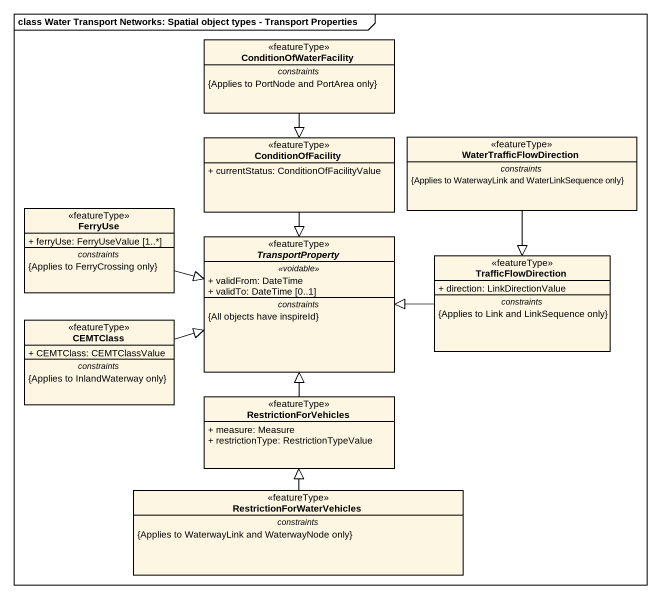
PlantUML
@startuml
mainframe class Water Transport Networks: Spatial object types - Transport Properties
hide circle
hide empty members
skinparam classAttributeIconSize 0
class ConditionOfWaterFacility <<featureType>> {
  -- constraints --
  {Applies to PortNode and PortArea only}
}
class ConditionOfFacility <<featureType>> {
  + currentStatus: ConditionOfFacilityValue
}
class WaterTrafficFlowDirection <<featureType>> {
  -- constraints --
  {Applies to WaterwayLink and WaterLinkSequence only}
}
class FerryUse <<featureType>> {
  + ferryUse: FerryUseValue [1..*]
  -- constraints --
  {Applies to FerryCrossing only}
}
abstract class TransportProperty <<featureType>> {
  .. <<voidable>> ..
  + validFrom: DateTime
  + validTo: DateTime [0..1]
  -- constraints --
  {All objects have inspireId}
}
class TrafficFlowDirection <<featureType>> {
  + direction: LinkDirectionValue
  -- constraints --
  {Applies to Link and LinkSequence only}
}
class CEMTClass <<featureType>> {
  + CEMTClass: CEMTClassValue
  -- constraints --
  {Applies to InlandWaterway only}
}
class RestrictionForVehicles <<featureType>> {
  + measure: Measure
  + restrictionType: RestrictionTypeValue
}
class RestrictionForWaterVehicles <<featureType>> {
  -- constraints --
  {Applies to WaterwayLink and WaterwayNode only}
}
ConditionOfWaterFacility --|> ConditionOfFacility
ConditionOfFacility --|> TransportProperty
WaterTrafficFlowDirection --|> TrafficFlowDirection
FerryUse -right-|> TransportProperty
TrafficFlowDirection -left-|> TransportProperty
CEMTClass -right-|> TransportProperty
RestrictionForVehicles -up-|> TransportProperty
RestrictionForWaterVehicles -up-|> RestrictionForVehicles
@enduml
